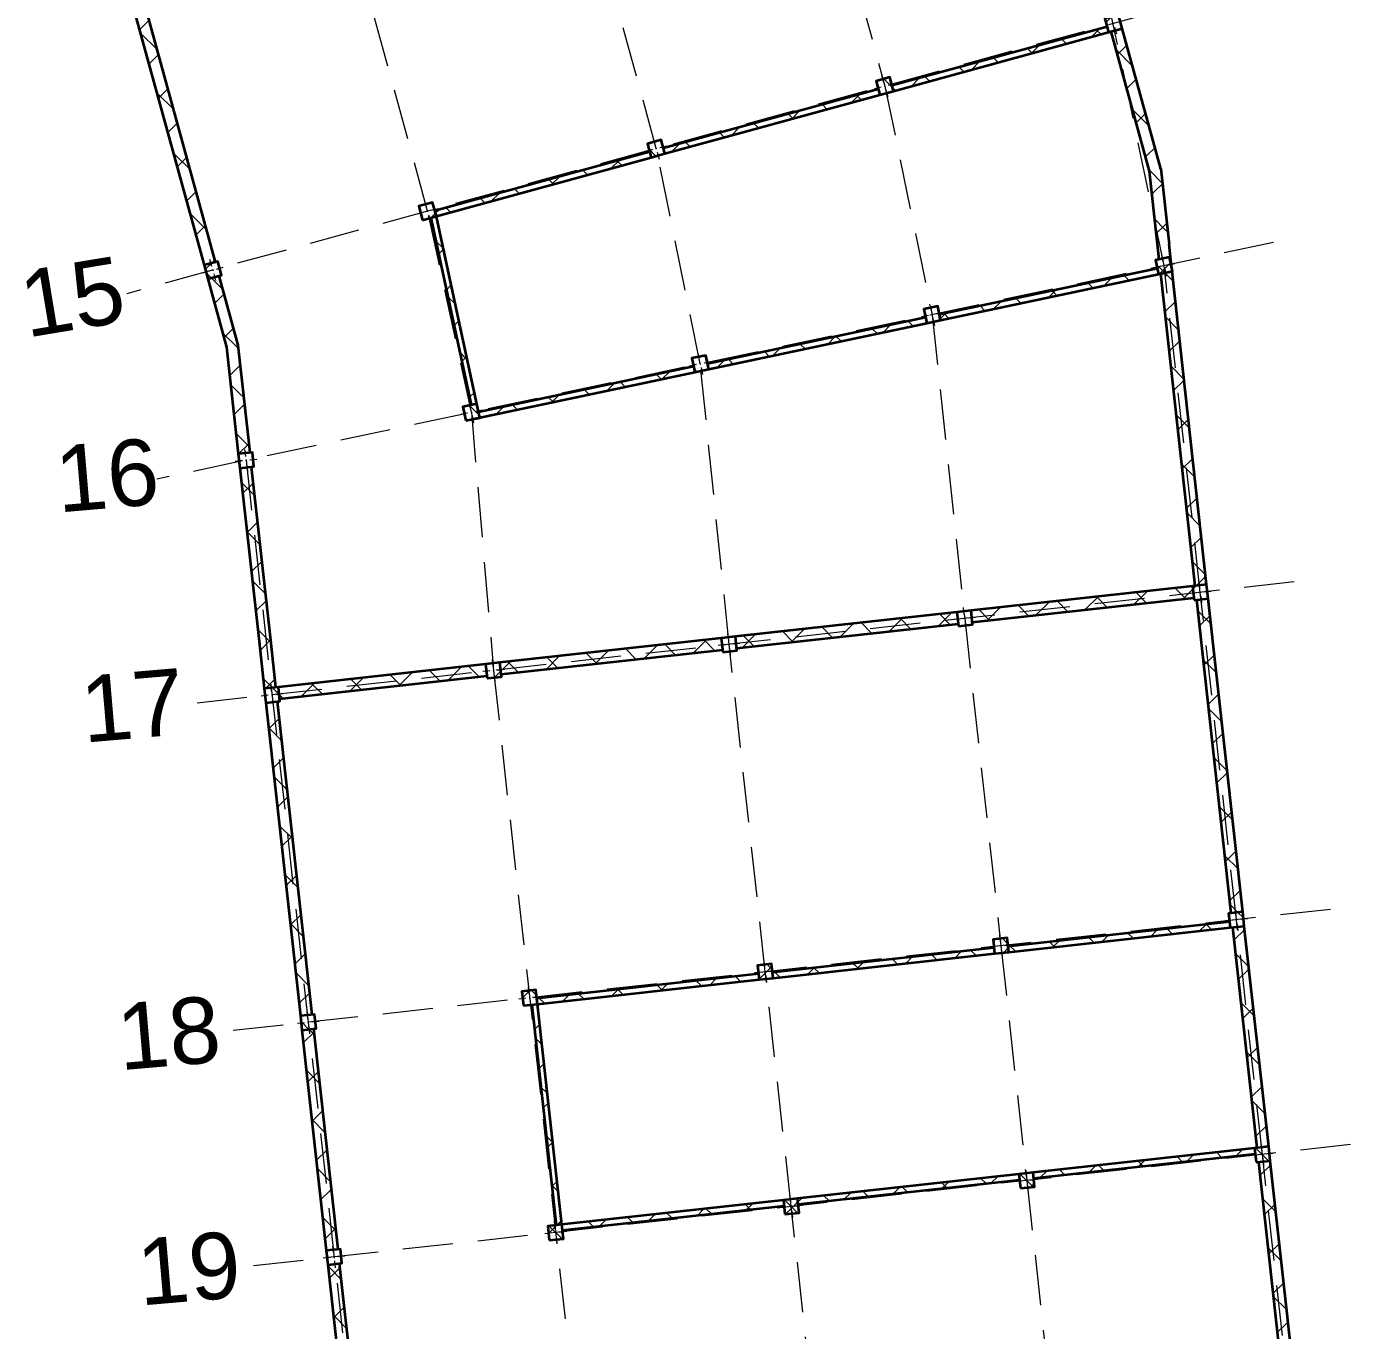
# Model space of a CAD drawing. Header units: millimetres. Extents: x 3404150 to 5321756, y 189673 to 670966.
# Drawn here: x 4221997 to 4249926, y 449213 to 476720 of the extents above; entities that cross this region are included whole.
import ezdxf

# ---------------------------------------------------------------- set-up
doc = ezdxf.new("R2010")
doc.units = ezdxf.units.MM
doc.header["$MEASUREMENT"] = 0
doc.linetypes.add('Hidden', pattern=[1587.5, 1058.333333, -529.166667])
for name, color, linetype, lineweight in [('Drawing & Figure_Pen_No__20', 1, 'Continuous', 0), ('New_Structural - Bearing_Pen_No__1', 7, 'Continuous', 13), ('New_Structural - Bearing_Pen_No__21', 7, 'Continuous', 35), ('New_Structural - Bearing_Pen_No__22', 8, 'Continuous', 35)]:
    doc.layers.add(name, color=color, linetype=linetype, lineweight=lineweight)
for name, color, linetype, lineweight, true_color in [('New_2D Drafting - General_Pen_No__68', 7, 'Continuous', 20, 0xfd4435), ('New_Structural - Bearing_Pen_No__102', 7, 'Continuous', 13, 0xcccccc), ('New_Structural - Bearing_Pen_No__161', 7, 'Continuous', 13, 0x6a6a6a)]:
    doc.layers.add(name, color=color, linetype=linetype, lineweight=lineweight, true_color=true_color)
doc.styles.add('GENERATED_STYLE_1', font='arial.ttf')
pattern_1 = [(45, (0, 0), (-459.61939, 459.61939), []), (135, (0, 0), (459.61939, 459.61939), [])]

msp = doc.modelspace()

# ---------------------------------------------------------------- hatches: boundary and pattern name
at = {"layer": 'New_Structural - Bearing_Pen_No__102', "linetype": 'Continuous', "lineweight": 13, "true_color": 0xcccccc}
h = msp.add_hatch(dxfattribs=at)
h.set_pattern_fill('CONCRETE_BLOCK', color=254, style=0, pattern_type=2)
h.set_pattern_definition(pattern_1)
h.paths.add_polyline_path([(4224012, 478000), (4225742, 471686), (4225983, 471752), (4224254, 478066)])
h = msp.add_hatch(dxfattribs=at)
h.set_pattern_fill('CONCRETE_BLOCK', color=254, style=0, pattern_type=2)
h.set_pattern_definition(pattern_1)
h.paths.add_polyline_path([(4240257, 475475), (4240288, 475359), (4244821, 476600), (4244790, 476716)])
h = msp.add_hatch(dxfattribs=at)
h.set_pattern_fill('CONCRETE_BLOCK', color=254, style=0, pattern_type=2)
h.set_pattern_definition(pattern_1)
h.paths.add_polyline_path([(4244870, 476614), (4245676, 473668), (4245501, 475254), (4245111, 476680)])
h = msp.add_hatch(dxfattribs=at)
h.set_pattern_fill('CONCRETE_BLOCK', color=254, style=0, pattern_type=2)
h.set_pattern_definition(pattern_1)
h.paths.add_polyline_path([(4235434, 474154), (4235466, 474038), (4239999, 475280), (4239967, 475395)])
h = msp.add_hatch(dxfattribs=at)
h.set_pattern_fill('CONCRETE_BLOCK', color=254, style=0, pattern_type=2)
h.set_pattern_definition(pattern_1)
h.paths.add_polyline_path([(4245501, 475254), (4245676, 473668), (4245923, 473715)])
h = msp.add_hatch(dxfattribs=at)
h.set_pattern_fill('CONCRETE_BLOCK', color=254, style=0, pattern_type=2)
h.set_pattern_definition(pattern_1)
h.paths.add_polyline_path([(4235145, 474074), (4230612, 472833), (4230644, 472717), (4235177, 473959)])
h = msp.add_hatch(dxfattribs=at)
h.set_pattern_fill('CONCRETE_BLOCK', color=254, style=0, pattern_type=2)
h.set_pattern_definition(pattern_1)
h.paths.add_polyline_path([(4245676, 473668), (4246098, 472130), (4245923, 473715)])
h = msp.add_hatch(dxfattribs=at)
h.set_pattern_fill('CONCRETE_BLOCK', color=254, style=0, pattern_type=2)
h.set_pattern_definition(pattern_1)
h.paths.add_polyline_path([(4246098, 472130), (4245676, 473668), (4245882, 471806), (4246109, 471854), (4246149, 471666)])
h = msp.add_hatch(dxfattribs=at)
h.set_pattern_fill('CONCRETE_BLOCK', color=254, style=0, pattern_type=2)
h.set_pattern_definition(pattern_1)
h.paths.add_polyline_path([(4230644, 472717), (4230528, 472685), (4231379, 468736), (4231497, 468761)])
h = msp.add_hatch(dxfattribs=at)
h.set_pattern_fill('CONCRETE_BLOCK', color=254, style=0, pattern_type=2)
h.set_pattern_definition(pattern_1)
h.paths.add_polyline_path([(4230631, 472776), (4230628, 472775), (4230644, 472717)])
h = msp.add_hatch(dxfattribs=at)
h.set_pattern_fill('CONCRETE_BLOCK', color=254, style=0, pattern_type=2)
h.set_pattern_definition(pattern_1)
h.paths.add_polyline_path([(4226050, 471459), (4225821, 471396), (4226217, 469953)])
h = msp.add_hatch(dxfattribs=at)
h.set_pattern_fill('CONCRETE_BLOCK', color=254, style=0, pattern_type=2)
h.set_pattern_definition(pattern_1)
h.paths.add_polyline_path([(4226050, 471459), (4226217, 469953), (4226463, 470000), (4226062, 471462)])
h = msp.add_hatch(dxfattribs=at)
h.set_pattern_fill('CONCRETE_BLOCK', color=254, style=0, pattern_type=2)
h.set_pattern_definition(pattern_1)
h.paths.add_polyline_path([(4241255, 470643), (4241280, 470525), (4245878, 471499), (4245853, 471616)])
h = msp.add_hatch(dxfattribs=at)
h.set_pattern_fill('CONCRETE_BLOCK', color=254, style=0, pattern_type=2)
h.set_pattern_definition(pattern_1)
h.paths.add_polyline_path([(4245915, 471507), (4246642, 464922), (4246891, 464950), (4246161, 471559)])
h = msp.add_hatch(dxfattribs=at)
h.set_pattern_fill('CONCRETE_BLOCK', color=254, style=0, pattern_type=2)
h.set_pattern_definition(pattern_1)
h.paths.add_polyline_path([(4236363, 469607), (4236388, 469490), (4240986, 470463), (4240961, 470581)])
h = msp.add_hatch(dxfattribs=at)
h.set_pattern_fill('CONCRETE_BLOCK', color=254, style=0, pattern_type=2)
h.set_pattern_definition(pattern_1)
h.paths.add_polyline_path([(4226217, 469953), (4226638, 468414), (4226463, 470000)])
h = msp.add_hatch(dxfattribs=at)
h.set_pattern_fill('CONCRETE_BLOCK', color=254, style=0, pattern_type=2)
h.set_pattern_definition(pattern_1)
h.paths.add_polyline_path([(4226217, 469953), (4226465, 467704), (4226714, 467731), (4226638, 468414)])
h = msp.add_hatch(dxfattribs=at)
h.set_pattern_fill('CONCRETE_BLOCK', color=254, style=0, pattern_type=2)
h.set_pattern_definition(pattern_1)
h.paths.add_polyline_path([(4231435, 468442), (4231436, 468441), (4236095, 469428), (4236070, 469545), (4231534, 468585), (4231559, 468468)])
h = msp.add_hatch(dxfattribs=at)
h.set_pattern_fill('CONCRETE_BLOCK', color=254, style=0, pattern_type=2)
h.set_pattern_definition(pattern_1)
h.paths.add_polyline_path([(4231547, 468525), (4231497, 468761), (4231547, 468525)])
h = msp.add_hatch(dxfattribs=at)
h.set_pattern_fill('CONCRETE_BLOCK', color=254, style=0, pattern_type=2)
h.set_pattern_definition(pattern_1)
h.paths.add_polyline_path([(4226746, 467433), (4226498, 467405), (4226902, 463750), (4227150, 463778)])
h = msp.add_hatch(dxfattribs=at)
h.set_pattern_fill('CONCRETE_BLOCK', color=254, style=0, pattern_type=2)
h.set_pattern_definition(pattern_1)
h.paths.add_polyline_path([(4246593, 464917), (4241921, 464401), (4241948, 464153), (4246620, 464668)])
h = msp.add_hatch(dxfattribs=at)
h.set_pattern_fill('CONCRETE_BLOCK', color=254, style=0, pattern_type=2)
h.set_pattern_definition(pattern_1)
h.paths.add_polyline_path([(4246924, 464652), (4246675, 464624), (4247405, 458016), (4247654, 458044)])
h = msp.add_hatch(dxfattribs=at)
h.set_pattern_fill('CONCRETE_BLOCK', color=254, style=0, pattern_type=2)
h.set_pattern_definition(pattern_1)
h.paths.add_polyline_path([(4236951, 463852), (4236979, 463604), (4241650, 464120), (4241623, 464368)])
h = msp.add_hatch(dxfattribs=at)
h.set_pattern_fill('CONCRETE_BLOCK', color=254, style=0, pattern_type=2)
h.set_pattern_definition(pattern_1)
h.paths.add_polyline_path([(4227150, 463778), (4226902, 463750), (4227012, 462754), (4227260, 462782)])
h = msp.add_hatch(dxfattribs=at)
h.set_pattern_fill('CONCRETE_BLOCK', color=254, style=0, pattern_type=2)
h.set_pattern_definition(pattern_1)
h.paths.add_polyline_path([(4231981, 463303), (4232009, 463055), (4236681, 463571), (4236653, 463819)])
h = msp.add_hatch(dxfattribs=at)
h.set_pattern_fill('CONCRETE_BLOCK', color=254, style=0, pattern_type=2)
h.set_pattern_definition(pattern_1)
h.paths.add_polyline_path([(4227310, 462787), (4227337, 462539), (4231711, 463022), (4231683, 463270)])
h = msp.add_hatch(dxfattribs=at)
h.set_pattern_fill('CONCRETE_BLOCK', color=254, style=0, pattern_type=2)
h.set_pattern_definition(pattern_1)
h.paths.add_polyline_path([(4227293, 462484), (4227045, 462456), (4227774, 455848), (4228023, 455876)])
h = msp.add_hatch(dxfattribs=at)
h.set_pattern_fill('CONCRETE_BLOCK', color=254, style=0, pattern_type=2)
h.set_pattern_definition(pattern_1)
h.paths.add_polyline_path([(4242704, 457316), (4242717, 457197), (4247388, 457713), (4247375, 457832)])
h = msp.add_hatch(dxfattribs=at)
h.set_pattern_fill('CONCRETE_BLOCK', color=254, style=0, pattern_type=2)
h.set_pattern_definition(pattern_1)
h.paths.add_polyline_path([(4247686, 457746), (4247438, 457718), (4247952, 453067), (4248200, 453094)])
h = msp.add_hatch(dxfattribs=at)
h.set_pattern_fill('CONCRETE_BLOCK', color=254, style=0, pattern_type=2)
h.set_pattern_definition(pattern_1)
h.paths.add_polyline_path([(4242405, 457283), (4237734, 456767), (4237747, 456648), (4242419, 457164)])
h = msp.add_hatch(dxfattribs=at)
h.set_pattern_fill('CONCRETE_BLOCK', color=254, style=0, pattern_type=2)
h.set_pattern_definition(pattern_1)
h.paths.add_polyline_path([(4232764, 456218), (4232777, 456099), (4237449, 456615), (4237436, 456734)])
h = msp.add_hatch(dxfattribs=at)
h.set_pattern_fill('CONCRETE_BLOCK', color=254, style=0, pattern_type=2)
h.set_pattern_definition(pattern_1)
h.paths.add_polyline_path([(4233291, 451447), (4232777, 456099), (4232658, 456086), (4233172, 451434)])
h = msp.add_hatch(dxfattribs=at)
h.set_pattern_fill('CONCRETE_BLOCK', color=254, style=0, pattern_type=2)
h.set_pattern_definition(pattern_1)
h.paths.add_polyline_path([(4228056, 455578), (4227807, 455550), (4228321, 450898), (4228570, 450926)])
h = msp.add_hatch(dxfattribs=at)
h.set_pattern_fill('CONCRETE_BLOCK', color=254, style=0, pattern_type=2)
h.set_pattern_definition(pattern_1)
h.paths.add_polyline_path([(4247902, 453061), (4243230, 452545), (4243244, 452426), (4247915, 452942)])
h = msp.add_hatch(dxfattribs=at)
h.set_pattern_fill('CONCRETE_BLOCK', color=254, style=0, pattern_type=2)
h.set_pattern_definition(pattern_1)
h.paths.add_polyline_path([(4248233, 452796), (4247985, 452768), (4248720, 446111), (4248968, 446138)])
h = msp.add_hatch(dxfattribs=at)
h.set_pattern_fill('CONCRETE_BLOCK', color=254, style=0, pattern_type=2)
h.set_pattern_definition(pattern_1)
h.paths.add_polyline_path([(4238261, 451996), (4238274, 451877), (4242945, 452393), (4242932, 452512)])
h = msp.add_hatch(dxfattribs=at)
h.set_pattern_fill('CONCRETE_BLOCK', color=254, style=0, pattern_type=2)
h.set_pattern_definition(pattern_1)
h.paths.add_polyline_path([(4233291, 451447), (4233304, 451328), (4237976, 451844), (4237963, 451963)])
h = msp.add_hatch(dxfattribs=at)
h.set_pattern_fill('CONCRETE_BLOCK', color=254, style=0, pattern_type=2)
h.set_pattern_definition(pattern_1)
h.paths.add_polyline_path([(4228354, 450600), (4228856, 446058), (4229104, 446085), (4228603, 450628)])
at = {"layer": 'New_Structural - Bearing_Pen_No__161', "linetype": 'Continuous', "lineweight": 13, "true_color": 0x6a6a6a}
h = msp.add_hatch(dxfattribs=at)
h.set_pattern_fill('CONCRETE_BLOCK', color=251, style=0, pattern_type=2)
h.set_pattern_definition(pattern_1)
h.paths.add_polyline_path([(4244821, 476600), (4245111, 476680), (4245032, 476969), (4244742, 476890)])
h = msp.add_hatch(dxfattribs=at)
h.set_pattern_fill('CONCRETE_BLOCK', color=251, style=0, pattern_type=2)
h.set_pattern_definition(pattern_1)
h.paths.add_polyline_path([(4239999, 475280), (4240288, 475359), (4240209, 475648), (4239920, 475569)])
h = msp.add_hatch(dxfattribs=at)
h.set_pattern_fill('CONCRETE_BLOCK', color=251, style=0, pattern_type=2)
h.set_pattern_definition(pattern_1)
h.paths.add_polyline_path([(4235177, 473959), (4235466, 474038), (4235387, 474327), (4235097, 474248)])
h = msp.add_hatch(dxfattribs=at)
h.set_pattern_fill('CONCRETE_BLOCK', color=251, style=0, pattern_type=2)
h.set_pattern_definition(pattern_1)
h.paths.add_polyline_path([(4230354, 472638), (4230644, 472717), (4230564, 473006), (4230275, 472927)])
h = msp.add_hatch(dxfattribs=at)
h.set_pattern_fill('CONCRETE_BLOCK', color=251, style=0, pattern_type=2)
h.set_pattern_definition(pattern_1)
h.paths.add_polyline_path([(4225821, 471396), (4226111, 471475), (4226031, 471765), (4225742, 471686)])
h = msp.add_hatch(dxfattribs=at)
h.set_pattern_fill('CONCRETE_BLOCK', color=251, style=0, pattern_type=2)
h.set_pattern_definition(pattern_1)
h.paths.add_polyline_path([(4245878, 471499), (4246171, 471561), (4246109, 471854), (4245816, 471792)])
h = msp.add_hatch(dxfattribs=at)
h.set_pattern_fill('CONCRETE_BLOCK', color=251, style=0, pattern_type=2)
h.set_pattern_definition(pattern_1)
h.paths.add_polyline_path([(4240986, 470463), (4241280, 470525), (4241218, 470819), (4240924, 470757)])
h = msp.add_hatch(dxfattribs=at)
h.set_pattern_fill('CONCRETE_BLOCK', color=251, style=0, pattern_type=2)
h.set_pattern_definition(pattern_1)
h.paths.add_polyline_path([(4236095, 469428), (4236388, 469490), (4236326, 469783), (4236033, 469721)])
h = msp.add_hatch(dxfattribs=at)
h.set_pattern_fill('CONCRETE_BLOCK', color=251, style=0, pattern_type=2)
h.set_pattern_definition(pattern_1)
h.paths.add_polyline_path([(4231265, 468406), (4231559, 468468), (4231497, 468761), (4231203, 468699)])
h = msp.add_hatch(dxfattribs=at)
h.set_pattern_fill('CONCRETE_BLOCK', color=251, style=0, pattern_type=2)
h.set_pattern_definition(pattern_1)
h.paths.add_polyline_path([(4226498, 467405), (4226796, 467438), (4226763, 467736), (4226465, 467704)])
h = msp.add_hatch(dxfattribs=at)
h.set_pattern_fill('CONCRETE_BLOCK', color=251, style=0, pattern_type=2)
h.set_pattern_definition(pattern_1)
h.paths.add_polyline_path([(4246626, 464619), (4246924, 464652), (4246891, 464950), (4246593, 464917)])
h = msp.add_hatch(dxfattribs=at)
h.set_pattern_fill('CONCRETE_BLOCK', color=251, style=0, pattern_type=2)
h.set_pattern_definition(pattern_1)
h.paths.add_polyline_path([(4241656, 464070), (4241954, 464103), (4241921, 464401), (4241623, 464368)])
h = msp.add_hatch(dxfattribs=at)
h.set_pattern_fill('CONCRETE_BLOCK', color=251, style=0, pattern_type=2)
h.set_pattern_definition(pattern_1)
h.paths.add_polyline_path([(4236686, 463521), (4236984, 463554), (4236951, 463852), (4236653, 463819)])
h = msp.add_hatch(dxfattribs=at)
h.set_pattern_fill('CONCRETE_BLOCK', color=251, style=0, pattern_type=2)
h.set_pattern_definition(pattern_1)
h.paths.add_polyline_path([(4231716, 462972), (4232014, 463005), (4231981, 463303), (4231683, 463270)])
h = msp.add_hatch(dxfattribs=at)
h.set_pattern_fill('CONCRETE_BLOCK', color=251, style=0, pattern_type=2)
h.set_pattern_definition(pattern_1)
h.paths.add_polyline_path([(4227045, 462456), (4227343, 462489), (4227310, 462787), (4227012, 462754)])
h = msp.add_hatch(dxfattribs=at)
h.set_pattern_fill('CONCRETE_BLOCK', color=251, style=0, pattern_type=2)
h.set_pattern_definition(pattern_1)
h.paths.add_polyline_path([(4247388, 457713), (4247686, 457746), (4247654, 458044), (4247355, 458011)])
h = msp.add_hatch(dxfattribs=at)
h.set_pattern_fill('CONCRETE_BLOCK', color=251, style=0, pattern_type=2)
h.set_pattern_definition(pattern_1)
h.paths.add_polyline_path([(4242419, 457164), (4242717, 457197), (4242684, 457495), (4242386, 457462)])
h = msp.add_hatch(dxfattribs=at)
h.set_pattern_fill('CONCRETE_BLOCK', color=251, style=0, pattern_type=2)
h.set_pattern_definition(pattern_1)
h.paths.add_polyline_path([(4237449, 456615), (4237747, 456648), (4237714, 456946), (4237416, 456913)])
h = msp.add_hatch(dxfattribs=at)
h.set_pattern_fill('CONCRETE_BLOCK', color=251, style=0, pattern_type=2)
h.set_pattern_definition(pattern_1)
h.paths.add_polyline_path([(4232479, 456066), (4232777, 456099), (4232744, 456397), (4232446, 456364)])
h = msp.add_hatch(dxfattribs=at)
h.set_pattern_fill('CONCRETE_BLOCK', color=251, style=0, pattern_type=2)
h.set_pattern_definition(pattern_1)
h.paths.add_polyline_path([(4227807, 455550), (4228106, 455583), (4228073, 455881), (4227774, 455848)])
h = msp.add_hatch(dxfattribs=at)
h.set_pattern_fill('CONCRETE_BLOCK', color=251, style=0, pattern_type=2)
h.set_pattern_definition(pattern_1)
h.paths.add_polyline_path([(4247935, 452763), (4248233, 452796), (4248200, 453094), (4247902, 453061)])
h = msp.add_hatch(dxfattribs=at)
h.set_pattern_fill('CONCRETE_BLOCK', color=251, style=0, pattern_type=2)
h.set_pattern_definition(pattern_1)
h.paths.add_polyline_path([(4242965, 452214), (4243263, 452247), (4243230, 452545), (4242932, 452512)])
h = msp.add_hatch(dxfattribs=at)
h.set_pattern_fill('CONCRETE_BLOCK', color=251, style=0, pattern_type=2)
h.set_pattern_definition(pattern_1)
h.paths.add_polyline_path([(4237995, 451665), (4238294, 451698), (4238261, 451996), (4237963, 451963)])
h = msp.add_hatch(dxfattribs=at)
h.set_pattern_fill('CONCRETE_BLOCK', color=251, style=0, pattern_type=2)
h.set_pattern_definition(pattern_1)
h.paths.add_polyline_path([(4233026, 451116), (4233324, 451149), (4233291, 451447), (4232993, 451414)])
h = msp.add_hatch(dxfattribs=at)
h.set_pattern_fill('CONCRETE_BLOCK', color=251, style=0, pattern_type=2)
h.set_pattern_definition(pattern_1)
h.paths.add_polyline_path([(4228354, 450600), (4228652, 450633), (4228619, 450931), (4228321, 450898)])

# ---------------------------------------------------------------- linework, layer by layer
at = {"layer": 'New_2D Drafting - General_Pen_No__68', "color": 20, "linetype": 'Hidden', "lineweight": 20, "true_color": 0xfd4435}
for p, q in [((4238295, 482068), (4240104, 475464)), ((4235282, 474143), (4233473, 480747)), ((4230459, 472822), (4228651, 479426)), ((4247376, 477456), (4224112, 471084)), ((4245994, 471677), (4244887, 476929)), ((4240104, 475464), (4241102, 470641)), ((4236210, 469605), (4235282, 474143)), ((4231381, 468583), (4230459, 472822)), ((4248299, 472165), (4224744, 467171)), ((4246758, 464784), (4245994, 471677)), ((4241102, 470641), (4241788, 464235)), ((4236819, 463687), (4236210, 469605)), ((4231381, 468583), (4231849, 463138)), ((4226631, 467571), (4230527, 432292)), ((4248738, 465003), (4225273, 462411)), ((4247521, 457878), (4246758, 464784)), ((4241788, 464235), (4242551, 457329)), ((4237581, 456781), (4236819, 463687)), ((4231849, 463138), (4235199, 432808)), ((4249501, 458097), (4226036, 455505)), ((4248068, 452928), (4247521, 457878)), ((4242551, 457329), (4243098, 452380)), ((4238128, 451831), (4237581, 456781)), ((4249926, 453134), (4226462, 450542)), ((4248838, 445955), (4248068, 452928)), ((4243098, 452380), (4243867, 445412)), ((4238897, 444869), (4238128, 451831))]:
    msp.add_line(p, q, dxfattribs=at)
at = {"layer": 'New_Structural - Bearing_Pen_No__1', "color": 7, "linetype": 'Continuous', "lineweight": 13}
for p, q in [((4244948, 476708), (4244987, 476563)), ((4240083, 475541), (4240043, 475686)), ((4240027, 475443), (4239882, 475403)), ((4240125, 475387), (4240165, 475242)), ((4240181, 475485), (4240326, 475525)), ((4235261, 474220), (4235221, 474365)), ((4235205, 474122), (4235060, 474082)), ((4235303, 474066), (4235342, 473921)), ((4235359, 474164), (4235504, 474204)), ((4230438, 472899), (4230399, 473044)), ((4230537, 472843), (4230681, 472883)), ((4230382, 472801), (4230238, 472761)), ((4230480, 472745), (4230520, 472600)), ((4225905, 471658), (4225866, 471802)), ((4245977, 471755), (4245946, 471902)), ((4246072, 471693), (4246219, 471724)), ((4225849, 471559), (4225704, 471520)), ((4225947, 471503), (4225987, 471359)), ((4226003, 471602), (4226148, 471641)), ((4245915, 471660), (4245768, 471629)), ((4246010, 471598), (4246041, 471452)), ((4241024, 470624), (4240877, 470593)), ((4241085, 470719), (4241054, 470866)), ((4241180, 470658), (4241327, 470689)), ((4241118, 470563), (4241150, 470416)), ((4236194, 469684), (4236163, 469830)), ((4236132, 469589), (4235985, 469558)), ((4236227, 469527), (4236258, 469380)), ((4236289, 469622), (4236435, 469653)), ((4231364, 468662), (4231333, 468808)), ((4231303, 468567), (4231156, 468536)), ((4231397, 468505), (4231428, 468358)), ((4231459, 468600), (4231606, 468631)), ((4226551, 467562), (4226402, 467546)), ((4226622, 467650), (4226605, 467800)), ((4226710, 467580), (4226859, 467596)), ((4226639, 467491), (4226656, 467342)), ((4246679, 464776), (4246530, 464759)), ((4246749, 464864), (4246733, 465013)), ((4246838, 464793), (4246987, 464810)), ((4241780, 464315), (4241763, 464464)), ((4246767, 464705), (4246783, 464556)), ((4241709, 464227), (4241560, 464210)), ((4241868, 464244), (4242017, 464261)), ((4236810, 463766), (4236793, 463915)), ((4241797, 464156), (4241814, 464007)), ((4236739, 463678), (4236590, 463661)), ((4236898, 463695), (4237047, 463712)), ((4231840, 463217), (4231824, 463366)), ((4236827, 463607), (4236844, 463458)), ((4231769, 463129), (4231620, 463112)), ((4231928, 463146), (4232077, 463163)), ((4227168, 462701), (4227152, 462850)), ((4231858, 463058), (4231874, 462909)), ((4227098, 462613), (4226949, 462596)), ((4227186, 462542), (4227203, 462393)), ((4227257, 462630), (4227406, 462647)), ((4247512, 457958), (4247496, 458107)), ((4247441, 457870), (4247292, 457853)), ((4247530, 457799), (4247546, 457650)), ((4247600, 457887), (4247750, 457904)), ((4242542, 457409), (4242526, 457558)), ((4242472, 457321), (4242323, 457304)), ((4242560, 457250), (4242576, 457101)), ((4242631, 457338), (4242780, 457355)), ((4237573, 456860), (4237556, 457009)), ((4237502, 456772), (4237353, 456755)), ((4237590, 456701), (4237607, 456552)), ((4237661, 456789), (4237810, 456806)), ((4232603, 456311), (4232586, 456460)), ((4232532, 456223), (4232383, 456206)), ((4232620, 456152), (4232637, 456003)), ((4232691, 456240), (4232840, 456257)), ((4227931, 455795), (4227915, 455944)), ((4227860, 455707), (4227711, 455690)), ((4227949, 455636), (4227965, 455487)), ((4228020, 455724), (4228169, 455741)), ((4248059, 453008), (4248042, 453157)), ((4247988, 452920), (4247839, 452903)), ((4248076, 452849), (4248093, 452700)), ((4248147, 452937), (4248296, 452954)), ((4243089, 452459), (4243073, 452608)), ((4243018, 452371), (4242869, 452354)), ((4243107, 452300), (4243123, 452151)), ((4243177, 452388), (4243326, 452405)), ((4238119, 451910), (4238103, 452059)), ((4238049, 451822), (4237899, 451805)), ((4238137, 451751), (4238153, 451602)), ((4238208, 451839), (4238357, 451856)), ((4233150, 451361), (4233133, 451510)), ((4233079, 451273), (4232930, 451256)), ((4233167, 451202), (4233184, 451053)), ((4233238, 451291), (4233387, 451307)), ((4228478, 450845), (4228461, 450994)), ((4228566, 450775), (4228715, 450791)), ((4228407, 450757), (4228258, 450741)), ((4228495, 450686), (4228512, 450537))]:
    msp.add_line(p, q, dxfattribs=at)
for p in [(4240104, 475464), (4235282, 474143), (4230459, 472822), (4225926, 471581), (4245994, 471677), (4241102, 470641), (4236210, 469605), (4231381, 468583), (4226631, 467571), (4246758, 464784), (4241788, 464235), (4236819, 463687), (4231849, 463138), (4227177, 462622), (4247521, 457878), (4242551, 457329), (4237581, 456781), (4232612, 456232), (4227940, 455716), (4248068, 452928), (4243098, 452380), (4238128, 451831), (4233158, 451282), (4228487, 450766)]:
    msp.add_point(p, dxfattribs=at)
at = {"layer": 'New_Structural - Bearing_Pen_No__21', "color": 7, "linetype": 'Continuous', "lineweight": 35}
for points in [[(4244821, 476600), (4245111, 476680), (4245032, 476969), (4244742, 476890)], [(4239999, 475280), (4240288, 475359), (4240209, 475648), (4239920, 475569)], [(4235177, 473959), (4235466, 474038), (4235387, 474327), (4235097, 474248)], [(4230354, 472638), (4230644, 472717), (4230564, 473006), (4230275, 472927)], [(4225821, 471396), (4226111, 471475), (4226031, 471765), (4225742, 471686)], [(4245878, 471499), (4246171, 471561), (4246109, 471854), (4245816, 471792)], [(4240986, 470463), (4241280, 470525), (4241218, 470819), (4240924, 470757)], [(4236095, 469428), (4236388, 469490), (4236326, 469783), (4236033, 469721)], [(4231265, 468406), (4231559, 468468), (4231497, 468761), (4231203, 468699)], [(4226498, 467405), (4226796, 467438), (4226763, 467736), (4226465, 467704)], [(4246626, 464619), (4246924, 464652), (4246891, 464950), (4246593, 464917)], [(4241656, 464070), (4241954, 464103), (4241921, 464401), (4241623, 464368)], [(4236686, 463521), (4236984, 463554), (4236951, 463852), (4236653, 463819)], [(4231716, 462972), (4232014, 463005), (4231981, 463303), (4231683, 463270)], [(4227045, 462456), (4227343, 462489), (4227310, 462787), (4227012, 462754)], [(4247388, 457713), (4247686, 457746), (4247654, 458044), (4247355, 458011)], [(4242419, 457164), (4242717, 457197), (4242684, 457495), (4242386, 457462)], [(4237449, 456615), (4237747, 456648), (4237714, 456946), (4237416, 456913)], [(4232479, 456066), (4232777, 456099), (4232744, 456397), (4232446, 456364)], [(4227807, 455550), (4228106, 455583), (4228073, 455881), (4227774, 455848)], [(4247935, 452763), (4248233, 452796), (4248200, 453094), (4247902, 453061)], [(4242965, 452214), (4243263, 452247), (4243230, 452545), (4242932, 452512)], [(4237995, 451665), (4238294, 451698), (4238261, 451996), (4237963, 451963)], [(4233026, 451116), (4233324, 451149), (4233291, 451447), (4232993, 451414)], [(4228354, 450600), (4228652, 450633), (4228619, 450931), (4228321, 450898)]]:
    msp.add_lwpolyline(points, close=True, dxfattribs=at)
at = {"layer": 'New_Structural - Bearing_Pen_No__22', "color": 8, "linetype": 'Continuous', "lineweight": 35}
for points in [[(4224012, 478000), (4225742, 471686)], [(4225983, 471752), (4224254, 478066)], [(4244790, 476716), (4240257, 475475)], [(4240288, 475359), (4244821, 476600)], [(4244870, 476614), (4245676, 473668)], [(4245923, 473715), (4245111, 476680)], [(4239967, 475395), (4235434, 474154)], [(4235466, 474038), (4239999, 475280)], [(4235145, 474074), (4230612, 472833)], [(4230644, 472717), (4235177, 473959)], [(4245923, 473715), (4246098, 472130)], [(4245676, 473668), (4245882, 471806)], [(4230528, 472685), (4231379, 468736)], [(4230631, 472776), (4230628, 472775)], [(4231547, 468525), (4230631, 472776)], [(4246149, 471666), (4246098, 472130)], [(4226463, 470000), (4226062, 471462)], [(4245853, 471616), (4241255, 470643)], [(4241280, 470525), (4245878, 471499)], [(4245915, 471507), (4246642, 464922)], [(4246891, 464950), (4246161, 471559)], [(4225821, 471396), (4226217, 469953)], [(4240961, 470581), (4236363, 469607)], [(4236388, 469490), (4240986, 470463)], [(4226217, 469953), (4226465, 467704)], [(4226714, 467731), (4226463, 470000)], [(4236070, 469545), (4231535, 468585)], [(4231436, 468441), (4236095, 469428)], [(4231435, 468442), (4231436, 468441)], [(4231547, 468525), (4231547, 468525)], [(4226498, 467405), (4226902, 463750)], [(4227150, 463778), (4226746, 467433)], [(4246593, 464917), (4241921, 464401)], [(4241948, 464153), (4246620, 464668)], [(4246675, 464624), (4247405, 458016)], [(4247654, 458044), (4246924, 464652)], [(4241623, 464368), (4236951, 463852)], [(4236979, 463604), (4241650, 464120)], [(4226902, 463750), (4227012, 462754)], [(4227260, 462782), (4227150, 463778)], [(4236653, 463819), (4231981, 463303)], [(4232009, 463055), (4236681, 463571)], [(4231683, 463270), (4227310, 462787)], [(4227337, 462539), (4231711, 463022)], [(4227045, 462456), (4227774, 455848)], [(4228023, 455876), (4227293, 462484)], [(4247375, 457832), (4242704, 457316)], [(4242717, 457197), (4247388, 457713)], [(4247438, 457718), (4247952, 453067)], [(4248200, 453094), (4247686, 457746)], [(4242405, 457283), (4237734, 456767)], [(4237747, 456648), (4242419, 457164)], [(4237436, 456734), (4232764, 456218)], [(4232777, 456099), (4237449, 456615)], [(4232658, 456086), (4233172, 451434)], [(4233291, 451447), (4232777, 456099)], [(4227807, 455550), (4228321, 450898)], [(4228570, 450926), (4228056, 455578)], [(4247902, 453061), (4243230, 452545)], [(4243244, 452426), (4247915, 452942)], [(4247985, 452768), (4248720, 446111)], [(4248968, 446138), (4248233, 452796)], [(4242932, 452512), (4238261, 451996)], [(4238274, 451877), (4242945, 452393)], [(4237963, 451963), (4233291, 451447)], [(4233304, 451328), (4237976, 451844)], [(4228354, 450600), (4228856, 446058)], [(4229104, 446085), (4228603, 450628)]]:
    msp.add_lwpolyline(points, dxfattribs=at)

# ---------------------------------------------------------------- texts
at = {"layer": 'Drawing & Figure_Pen_No__20', "color": 1, "linetype": 'Continuous', "lineweight": 0, "char_height": 1400, "attachment_point": 7, "style": 'GENERATED_STYLE_1'}
for s, insert, rotation in [('\\A1;{\\pql;\\fArial|b0|i0|c0|p0;\\W1.000000;1\\fArial|b0|i0|c0|p0;\\W1.000000;5}', (4222007, 470135), 9.425), ('\\A1;{\\pql;\\fArial|b0|i0|c0|p0;\\W1.000000;16}', (4222673, 466447), 4.9118), ('\\A1;{\\pql;\\fArial|b0|i0|c0|p0;\\W1.000000;17}', (4223209, 461612), 4.9118), ('\\A1;{\\pql;\\fArial|b0|i0|c0|p0;\\W1.000000;18}', (4223974, 454682), 4.9118), ('\\A1;{\\pql;\\fArial|b0|i0|c0|p0;\\W1.000000;19}', (4224399, 449719), 4.9118)]:
    msp.add_mtext(s, dxfattribs=dict(at, insert=insert, rotation=rotation))

doc.saveas('drawing.dxf')
